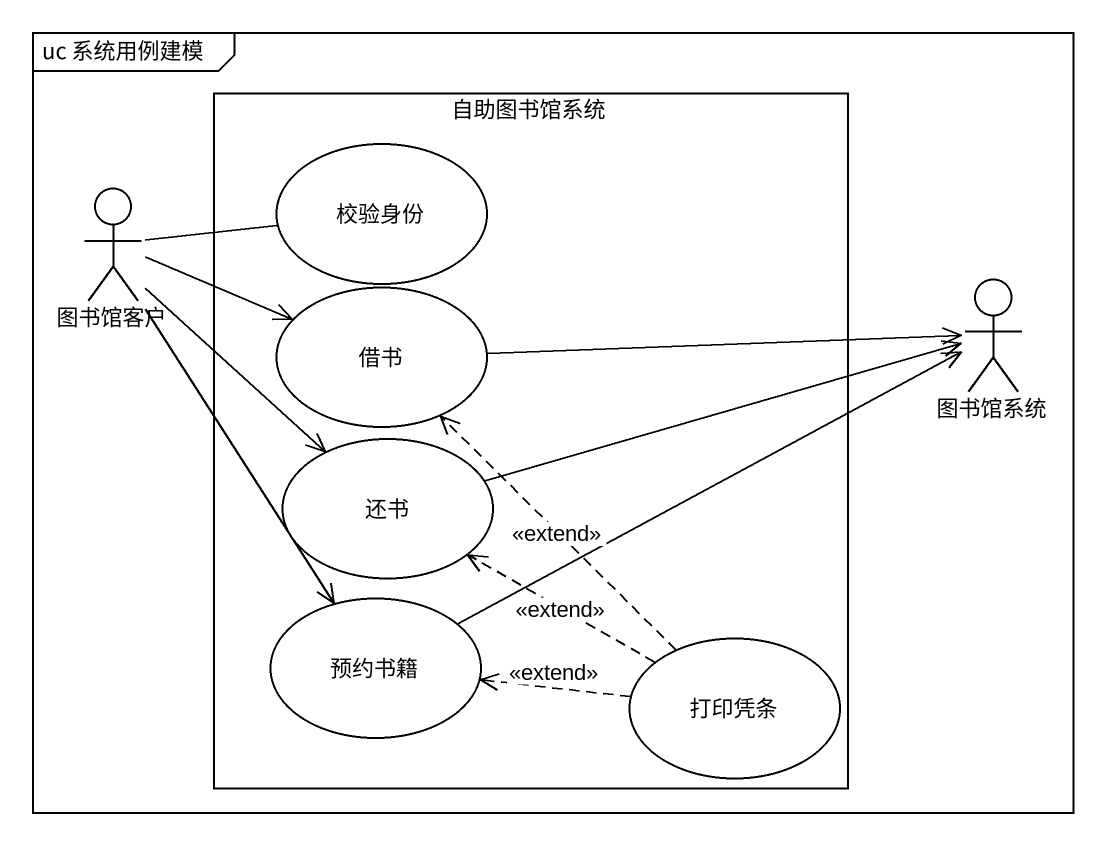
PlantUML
@startuml
mainframe uc 系统用例建模
rectangle 自助图书馆系统 {
  usecase 校验身份
  usecase 借书
  usecase 还书
  usecase 预约书籍
  usecase 打印凭条
}
actor 图书馆客户
actor 图书馆系统
图书馆客户 -right- 校验身份
图书馆客户 -right-> 借书
图书馆客户 --> 还书
图书馆客户 --> 预约书籍
借书 -right-> 图书馆系统
还书 -right-> 图书馆系统
预约书籍 -right-> 图书馆系统
打印凭条 .up.> 借书 : <<extend>>
打印凭条 .left.> 还书 : <<extend>>
打印凭条 .left.> 预约书籍 : <<extend>>
@enduml
